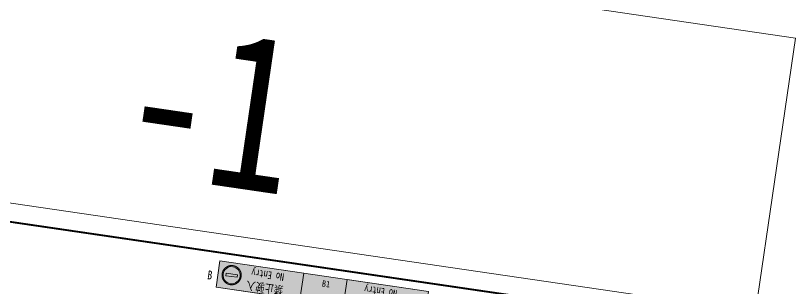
# Model space of a CAD drawing. Header units: inches. Extents: x -414268 to 632271, y -366004 to 318730.
# Drawn here: x 527222 to 632271, y 139950 to 176640 of the extents above; entities that cross this region are included whole.
import ezdxf

# ---------------------------------------------------------------- set-up
doc = ezdxf.new("R2010")
doc.units = ezdxf.units.IN
doc.header["$LTSCALE"] = 1200
doc.header["$MEASUREMENT"] = 0
doc.linetypes.add('DASHED', pattern=[19.05, 12.7, -6.35])
doc.layers.get('0').update_dxf_attribs({"linetype": 'CONTINUOUS', "lineweight": 0})
for name, color, linetype, lineweight in [('0--PAI--', 7, 'CONTINUOUS', 0), ('0--PAI--RED', 1, 'CONTINUOUS', 0), ('0--灯箱字(黄底黑字)', 7, 'CONTINUOUS', 0), ('PUB_TEXT', 7, 'CONTINUOUS', 0), ('PUB_TITLE', 7, 'CONTINUOUS', 0)]:
    doc.layers.add(name, color=color, linetype=linetype, lineweight=lineweight)
doc.styles.add('-宋体', font='', dxfattribs={"width": 0.8})
doc.styles.add('-黑体', font='simhei.ttf', dxfattribs={"width": 0.8})
doc.styles.get('-宋体').set_extended_font_data('SimSun')

# ---------------------------------------------------------------- blocks, each defined once
blk = doc.blocks.new('A$C27BC456A')
blk.add_hatch(color=250).paths.add_polyline_path([(14885, 112856), (14885, 114956), (8330, 114956), (8330, 112856)])
at = {"color": 250}
blk.add_lwpolyline([(8330, 114956), (14885, 114956), (14885, 112856), (8330, 112856), (8330, 114956)], dxfattribs=at)
blk = doc.blocks.new('A$C36DA1677')
at = {"layer": '0--PAI--RED'}
h = blk.add_hatch(color=256, dxfattribs=at)
edge = h.paths.add_edge_path()
edge.add_arc((120, 120), 120, 0, 360)
h.paths.add_polyline_path([(200, 103), (200, 137), (40, 137), (40, 103)], flags=16)
at = {"layer": '0--PAI--'}
blk.add_lwpolyline([(200, 103), (200, 137), (40, 137), (40, 103)], close=True, dxfattribs=at)
blk.add_circle((120, 120), 120, dxfattribs=at)
blk = doc.blocks.new('A$C443C2777')
at = {"layer": '0--PAI--', "xscale": 9, "yscale": 9, "zscale": 9}
blk.add_blockref('A$C36DA1677', (0, 0), dxfattribs=at)
blk = doc.blocks.new('A$C01A83D55')
at = {"linetype": 'DASHED', "lineweight": 15, "ltscale": 20, "true_color": 0xeff0f0}
h = blk.add_hatch(color=7, dxfattribs=at)
h.paths.add_polyline_path([(0, 1675, 1), (3350, 1675, 1)])
h.paths.add_polyline_path([(3168, 1685, -1), (182, 1685, -1)], flags=16)
h.paths.add_polyline_path([(2671, 1896), (2671, 1473), (680, 1473), (680, 1896)], flags=0)
at = {"true_color": 0xeff0f0}
blk.add_hatch(color=7, dxfattribs=at).paths.add_polyline_path([(2671, 1473), (2671, 1896), (680, 1896), (680, 1473)])
at = {"linetype": 'DASHED', "lineweight": 15, "ltscale": 20}
blk.add_circle((1675, 1675), 1675, dxfattribs=at)
at = {"xscale": 1.382400000002235, "yscale": 1.382400000002235, "zscale": 1.382400000002235}
blk.add_blockref('A$C443C2777', (182, 192), dxfattribs=at)

msp = doc.modelspace()

# ---------------------------------------------------------------- hatches: boundary and pattern name
msp.add_hatch(color=250).paths.add_polyline_path([(566032.6, 141986), (554753.7, 143635.6), (554240.1, 140123.9), (565519, 138474.4)])
at = {"lineweight": 0, "ltscale": 5}
msp.add_hatch(color=152, dxfattribs=at).paths.add_polyline_path([(571371.7, 137618.4), (565519, 138474.4), (566032.6, 141986), (571885.3, 141130)])

# ---------------------------------------------------------------- linework, layer by layer
at = {"color": 5}
msp.add_lwpolyline([(-360113, 318730.5), (632270.7, 173592.9), (607641.9, 5192.1), (-384741.9, 150329.7)], close=True, dxfattribs=at)
at = {"color": 250}
for points in [[(582333.2, 136015.3), (554240.1, 140123.9), (554753.7, 143635.6), (582846.8, 139526.9), (582333.2, 136015.3)], [(565519, 138474.4), (554240.1, 140123.9), (554753.7, 143635.6), (566032.6, 141986), (565519, 138474.4)], [(565519, 138474.4), (554240.1, 140123.9), (554753.7, 143635.6), (566032.6, 141986), (565519, 138474.4)]]:
    msp.add_lwpolyline(points, dxfattribs=at)
at = {"layer": 'PUB_TITLE'}
msp.add_lwpolyline([(456188.9, 55592.8), (471383.6, 159487.6), (618320.5, 137997.8), (603125.7, 34103.1)], close=True, dxfattribs=at)
at = {"layer": 'PUB_TITLE', "const_width": 250}
msp.add_lwpolyline([(462734.9, 57162.1), (601013.8, 36938.6), (615485, 135885.9), (477206.1, 156109.4)], close=True, dxfattribs=at)

# ---------------------------------------------------------------- block references
at = {"linetype": 'DASHED', "lineweight": 15, "ltscale": 20, "xscale": -0.7722624006674729, "yscale": 0.7722624001471557, "zscale": 0.7722623999929205, "rotation": 172.7000547105083}
msp.add_blockref('A$C01A83D55', (555206.5, 143177.4), dxfattribs=at)
at = {"xscale": 1.689999999944121, "yscale": 1.690000000002328, "zscale": 1.68999999998348, "rotation": 171.6793996826179}
msp.add_blockref('A$C27BC456A', (624376.1, 326208.1), dxfattribs=at)

# ---------------------------------------------------------------- texts
at = {"color": 1, "style": '-黑体', "width": 0.8}
msp.add_text('B', height=1190.7, rotation=351.6794, dxfattribs=at).set_placement((552994.1, 141202.5))
at = {"layer": '0--灯箱字(黄底黑字)', "color": 7, "true_color": 0xffffff, "style": '-宋体', "width": 0.8}
for s, height, rotation, p in [('No Entry', 1022.45, 171.6794, (563455, 141940.1)), ('禁止驶入', 1115.4, 171.6794, (563338.8, 140211.1)), ('B1', 845, 352.087528, (568443.4, 140217.1)), ('No Entry', 1022.45, 171.6794, (578666.3, 139715.5))]:
    msp.add_text(s, height=height, rotation=rotation, dxfattribs=at).set_placement(p)
at = {"layer": 'PUB_TEXT', "style": '-黑体', "width": 0.8}
msp.add_text('-1', height=21000, rotation=351.6794, dxfattribs=at).set_placement((540868.2, 155773.3))

doc.saveas('drawing.dxf')
